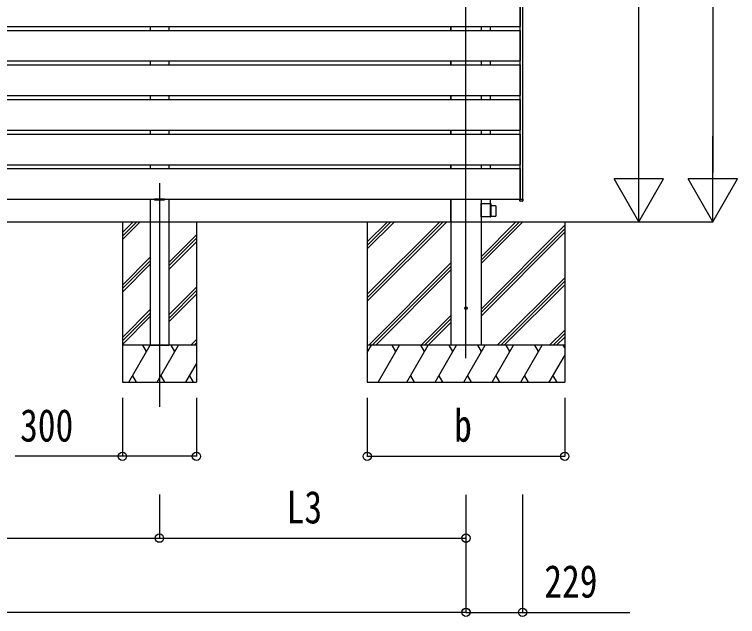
# Model space of a CAD drawing. Units: millimetres, scale not verified. Extents: x -16820 to 16820, y -11880 to 11880.
# Drawn here: x 223 to 3152, y -6559 to -4121 of the extents above; entities that cross this region are included whole.
import ezdxf
from ezdxf.enums import TextEntityAlignment as Align

# ---------------------------------------------------------------- set-up
doc = ezdxf.new("R2010")
doc.units = ezdxf.units.MM
doc.header["$LTSCALE"] = 60
for name, color, linetype in [('0-3_YKK_12', 2, 'Continuous'), ('0-4_YKK_A1', 4, 'Continuous'), ('0-5_YKK_D', 6, 'Continuous')]:
    doc.layers.add(name, color=color, linetype=linetype)
doc.styles.add('ＭＳ ゴシック', font='')
doc.styles.get('ＭＳ ゴシック').set_extended_font_data('MS Gothic')

msp = doc.modelspace()

# ---------------------------------------------------------------- linework, layer by layer
at = {"layer": '0-3_YKK_12'}
for p, q in [((2051.52, -5512.49), (2051.52, -2720.99)), ((809.72, -4803.99), (809.72, -5709.99))]:
    msp.add_line(p, q, dxfattribs=at)
at = {"layer": '0-4_YKK_A1'}
for p, q in [((2271.53, -4868.99), (2271.53, -2784.99)), ((2281.53, -4868.99), (2281.53, -2784.99)), ((2271.03, -4044.99), (2271.03, -4168.99)), ((772.22, -4168.99), (772.22, -4184.99)), ((847.22, -4168.99), (847.22, -4184.99)), ((1989.02, -4168.99), (1989.02, -4184.99)), ((1990.22, -4168.99), (1990.22, -4184.99)), ((1990.62, -4168.99), (1990.62, -4184.99)), ((2112.42, -4168.99), (2112.42, -4184.99)), ((2112.82, -4168.99), (2112.82, -4184.99)), ((2149.02, -4168.99), (2149.02, -4184.99)), ((2149.02, -4184.99), (2271.03, -4184.99)), ((2271.03, -4184.99), (2271.03, -4308.99)), ((772.22, -4308.99), (772.22, -4324.99)), ((847.22, -4308.99), (847.22, -4324.99)), ((1989.02, -4308.99), (1989.02, -4324.99)), ((1990.22, -4308.99), (1990.22, -4324.99)), ((1990.62, -4308.99), (1990.62, -4324.99)), ((2112.42, -4308.99), (2112.42, -4324.99)), ((2112.82, -4308.99), (2112.82, -4324.99)), ((2149.02, -4308.99), (2149.02, -4324.99)), ((2149.02, -4324.99), (2271.03, -4324.99)), ((2271.03, -4324.99), (2271.03, -4448.99)), ((772.22, -4448.99), (772.22, -4464.99)), ((847.22, -4448.99), (847.22, -4464.99)), ((1989.02, -4448.99), (1989.02, -4464.99)), ((1990.22, -4448.99), (1990.22, -4464.99)), ((1990.62, -4448.99), (1990.62, -4464.99)), ((2112.42, -4448.99), (2112.42, -4464.99)), ((2112.82, -4448.99), (2112.82, -4464.99)), ((2149.02, -4448.99), (2149.02, -4464.99)), ((2149.02, -4464.99), (2271.03, -4464.99)), ((2271.03, -4464.99), (2271.03, -4588.99)), ((772.22, -4588.99), (772.22, -4604.99)), ((847.22, -4588.99), (847.22, -4604.99)), ((1989.02, -4588.99), (1989.02, -4604.99)), ((1990.22, -4588.99), (1990.22, -4604.99)), ((1990.62, -4588.99), (1990.62, -4604.99)), ((2112.42, -4588.99), (2112.42, -4604.99)), ((2112.82, -4588.99), (2112.82, -4604.99)), ((2149.02, -4588.99), (2149.02, -4604.99)), ((2149.02, -4604.99), (2271.03, -4604.99)), ((2271.03, -4604.99), (2271.03, -4728.99)), ((772.22, -4728.99), (772.22, -4744.99)), ((847.22, -4728.99), (847.22, -4744.99)), ((1989.02, -4728.99), (1989.02, -4744.99)), ((1990.22, -4728.99), (1990.22, -4744.99)), ((1990.62, -4728.99), (1990.62, -4744.99)), ((2112.42, -4728.99), (2112.42, -4744.99)), ((2112.82, -4728.99), (2112.82, -4744.99)), ((2149.02, -4728.99), (2149.02, -4744.99)), ((2149.02, -4744.99), (2271.03, -4744.99)), ((2271.03, -4744.99), (2271.03, -4868.99)), ((772.22, -4868.99), (772.22, -4959.99)), ((830.22, -4868.99), (789.22, -4868.99)), ((830.22, -4868.99), (830.22, -4870.99)), ((847.22, -4868.99), (847.22, -4959.99)), ((1989.02, -4868.99), (1989.02, -4959.99)), ((1990.22, -4868.99), (1990.22, -4959.99)), ((1990.62, -4868.99), (1990.62, -5459.99)), ((2112.42, -4868.99), (2112.42, -5459.99)), ((2112.42, -4885.49), (2112.82, -4885.49)), ((2112.82, -4868.99), (2112.82, -4885.49)), ((2112.82, -4885.49), (2113.12, -4885.49)), ((2113.69, -4885.49), (2113.12, -4885.49)), ((2113.12, -4916.69), (2113.39, -4885.78)), ((2113.69, -4885.49), (2113.89, -4885.49)), ((2149.02, -4868.99), (2149.02, -4885.49)), ((2149.32, -4885.79), (2149.32, -4916.69)), ((2150.62, -4885.49), (2151.05, -4885.49)), ((2151.05, -4885.49), (2151.25, -4885.49)), ((2151.55, -4885.78), (2151.82, -4916.69)), ((2240.22, -4868.99), (2268.22, -4868.99)), ((2241.53, -4868.99), (2281.53, -4868.99)), ((2268.22, -4868.99), (2269.22, -4868.99)), ((2280.53, -4876.49), (2270.62, -4876.49)), ((2280.53, -4868.99), (2281.53, -4868.99)), ((2281.53, -4868.99), (2281.53, -4875.49)), ((2113.32, -4939.69), (2113.12, -4916.69)), ((2149.32, -4916.69), (2149.32, -4939.69)), ((2151.82, -4916.69), (2151.62, -4939.69)), ((2171.52, -4895.68), (2151.93, -4895.34)), ((2171.82, -4895.98), (2171.82, -4937.39)), ((2113.82, -4939.99), (2113.62, -4939.99)), ((2149.02, -4939.99), (2113.82, -4939.99)), ((2150.62, -4939.99), (2149.02, -4939.99)), ((2151.12, -4939.99), (2150.62, -4939.99)), ((2151.32, -4939.99), (2151.12, -4939.99)), ((2151.93, -4938.03), (2171.52, -4937.69)), ((-2711.77, -4959.99), (2786.64, -4959.99)), ((659.72, -4959.99), (659.72, -5609.99)), ((659.72, -5004.17), (703.9, -4959.99)), ((659.72, -5018.31), (718.04, -4959.99)), ((659.72, -5032.45), (732.18, -4959.99)), ((847.22, -4959.99), (847.22, -5459.99)), ((959.72, -4959.99), (959.72, -5609.99)), ((1651.52, -4959.99), (1651.52, -5609.99)), ((1651.52, -5253.96), (1945.5, -4959.99)), ((1651.52, -5268.11), (1959.64, -4959.99)), ((1651.52, -5282.25), (1973.78, -4959.99)), ((1651.52, -5041.83), (1733.36, -4959.99)), ((1651.52, -5055.97), (1747.51, -4959.99)), ((1651.52, -5070.12), (1761.65, -4959.99)), ((1989.02, -4959.99), (1989.32, -4959.99)), ((1989.32, -4959.99), (1989.92, -4959.99)), ((2112.42, -5129.72), (2282.15, -4959.99)), ((2112.42, -5115.57), (2268.01, -4959.99)), ((2112.42, -5101.43), (2253.87, -4959.99)), ((2112.42, -5313.56), (2451.52, -4974.47)), ((2451.52, -4959.99), (2451.52, -5609.99)), ((2112.42, -5327.7), (2451.52, -4988.61)), ((2112.42, -5341.85), (2451.52, -5002.75)), ((847.22, -5125.03), (959.72, -5012.53)), ((847.22, -5139.17), (959.72, -5026.67)), ((847.22, -5153.32), (959.72, -5040.82)), ((659.72, -5216.3), (772.22, -5103.8)), ((659.72, -5230.44), (772.22, -5117.94)), ((659.72, -5244.58), (772.22, -5132.08)), ((1657.63, -5459.99), (1990.62, -5127)), ((1671.77, -5459.99), (1990.62, -5141.14)), ((1685.91, -5459.99), (1990.62, -5155.28)), ((2178.13, -5459.99), (2451.52, -5186.6)), ((2192.27, -5459.99), (2451.52, -5200.74)), ((847.22, -5337.16), (959.72, -5224.66)), ((847.22, -5351.3), (959.72, -5238.81)), ((2206.41, -5459.99), (2451.52, -5214.88)), ((847.22, -5365.45), (959.72, -5252.95)), ((659.72, -5428.43), (772.22, -5315.93)), ((659.72, -5442.57), (772.22, -5330.07)), ((659.72, -5456.71), (772.22, -5344.21)), ((1869.76, -5459.99), (1990.62, -5339.13)), ((1883.9, -5459.99), (1990.62, -5353.27)), ((1898.04, -5459.99), (1990.62, -5367.41)), ((2390.26, -5459.99), (2451.52, -5398.73)), ((2404.4, -5459.99), (2451.52, -5412.87)), ((936.53, -5459.99), (959.72, -5436.79)), ((2418.54, -5459.99), (2451.52, -5427.01)), ((959.72, -5459.99), (659.72, -5459.99)), ((685.4, -5609.99), (772.01, -5459.99)), ((757.01, -5485.97), (742, -5459.99)), ((800.87, -5609.99), (887.48, -5459.99)), ((872.48, -5485.97), (857.47, -5459.98)), ((950.67, -5459.99), (959.72, -5450.94)), ((2451.52, -5459.99), (1651.52, -5459.99)), ((1651.52, -5488.93), (1668.23, -5459.99)), ((1696.06, -5609.99), (1782.67, -5459.99)), ((1767.66, -5485.97), (1752.66, -5459.99)), ((1811.53, -5609.99), (1898.14, -5459.99)), ((1883.14, -5485.97), (1868.13, -5459.99)), ((1927, -5609.99), (2013.61, -5459.99)), ((1998.61, -5485.97), (1983.6, -5459.99)), ((2042.47, -5609.99), (2129.08, -5459.99)), ((2114.08, -5485.97), (2099.07, -5459.98)), ((2157.94, -5609.99), (2244.55, -5459.99)), ((2229.55, -5485.97), (2214.55, -5459.99)), ((2273.41, -5609.99), (2360.02, -5459.99)), ((2345.02, -5485.97), (2330.02, -5459.99)), ((2451.52, -5470.43), (2445.49, -5459.99)), ((1653.23, -5485.97), (1651.52, -5483.01)), ((2388.88, -5609.99), (2451.52, -5501.5)), ((916.34, -5609.99), (959.72, -5534.86)), ((700.4, -5584), (715.4, -5609.99)), ((815.87, -5584.01), (830.87, -5609.99)), ((931.34, -5584.01), (946.34, -5609.99)), ((1826.53, -5584.01), (1841.53, -5609.99)), ((1942, -5584.01), (1957, -5609.99)), ((2057.47, -5584.01), (2072.47, -5609.99)), ((2172.94, -5584.01), (2187.94, -5609.99)), ((2288.41, -5584.01), (2303.41, -5609.99)), ((2403.88, -5584.01), (2418.88, -5609.99)), ((659.72, -5609.99), (959.72, -5609.99)), ((1651.52, -5609.99), (2451.52, -5609.99))]:
    msp.add_line(p, q, dxfattribs=at)
for points in [[(-2717.97, -4184.99), (-1736.78, -4184.99), (2149.02, -4184.99)], [(-1736.78, -4168.99), (2149.02, -4168.99), (2271.03, -4168.99)], [(-2717.97, -4324.99), (-1736.78, -4324.99), (2149.02, -4324.99)], [(-1736.78, -4308.99), (2149.02, -4308.99), (2271.03, -4308.99)], [(-1736.78, -4448.99), (2149.02, -4448.99), (2271.03, -4448.99)], [(-2717.97, -4464.99), (-1736.78, -4464.99), (2149.02, -4464.99)], [(-1736.78, -4588.99), (2149.02, -4588.99), (2271.03, -4588.99)], [(-2717.97, -4604.99), (-1736.78, -4604.99), (2149.02, -4604.99)], [(-1736.78, -4728.99), (2149.02, -4728.99), (2271.03, -4728.99)], [(-2717.97, -4744.99), (-1736.78, -4744.99), (2149.02, -4744.99)], [(-1736.78, -4868.99), (2149.02, -4868.99), (2271.03, -4868.99)], [(789.22, -4868.99), (789.22, -4870.99), (830.22, -4870.99)], [(2113.89, -4885.49), (2149.02, -4885.49), (2150.62, -4885.49)], [(2150.32, -4939.69), (2150.32, -4916.69), (2150.32, -4885.79)], [(2269.62, -4875.55), (2269.22, -4868.99), (2270.22, -4868.99), (2280.53, -4868.99)], [(772.22, -4959.99), (772.22, -5459.99), (847.22, -5459.99)], [(1989.92, -4959.99), (1990.22, -4959.99), (1990.52, -4959.99), (1990.62, -4959.99)]]:
    msp.add_lwpolyline(points, dxfattribs=at)
msp.add_circle((2051.52, -5309.99), 5, dxfattribs=at)
for centre, radius, start, end in [((2113.69, -4885.79), 0.3, 90, 179.5), ((2149.02, -4885.79), 0.3, 0, 90), ((2150.62, -4885.79), 0.3, 90, 180), ((2151.25, -4885.79), 0.3, 0.5, 90), ((2270.62, -4875.49), 1, 183.5, 270), ((2280.53, -4875.49), 1, 270, 0), ((2151.93, -4895.04), 0.3, 180.5, 271.40297), ((2171.52, -4895.98), 0.3, 0, 89), ((2113.62, -4939.69), 0.3, 180.5, 270), ((2149.02, -4939.69), 0.3, 270, 0), ((2150.62, -4939.69), 0.3, 180, 270), ((2151.32, -4939.69), 0.3, 270, 359.5), ((2151.93, -4938.33), 0.3, 90.71637, 179.5), ((2171.52, -4937.39), 0.3, 271, 0)]:
    msp.add_arc(centre, radius, start, end, dxfattribs=at)
at = {"layer": '0-5_YKK_D'}
for p, q in [((3051.52, -2763.72), (3051.52, -4759.99)), ((2751.52, -4759.99), (2751.52, -2959.99)), ((2751.52, -4959.99), (2751.52, -4613.58)), ((3051.52, -4959.99), (3051.52, -4613.58)), ((2751.52, -4959.99), (2651.52, -4786.78)), ((2851.52, -4786.78), (2651.52, -4786.78)), ((2751.52, -4959.99), (2851.52, -4786.78)), ((3051.52, -4959.99), (2951.52, -4786.78)), ((3151.52, -4786.78), (2951.52, -4786.78)), ((3051.52, -4959.99), (3151.52, -4786.78)), ((2331.85, -4959.99), (2752.52, -4959.99)), ((2331.85, -4959.99), (3052.52, -4959.99)), ((659.72, -5672.88), (659.72, -5910.99)), ((959.72, -5672.88), (959.72, -5910.99)), ((1651.52, -5672.88), (1651.52, -5910.99)), ((2451.52, -5672.88), (2451.52, -5910.99)), ((1651.52, -5909.99), (2451.52, -5909.99)), ((809.72, -6065.2), (809.72, -6242.31)), ((809.72, -6065.2), (809.72, -6242.31)), ((2051.52, -6066.2), (2051.52, -6542.31)), ((2051.52, -6066.2), (2051.52, -6542.81)), ((2051.52, -6066.2), (2051.52, -6242.31)), ((2280.77, -6065.2), (2280.77, -6542.81)), ((-432.28, -6241.31), (809.72, -6241.31)), ((809.72, -6241.31), (2051.52, -6241.31)), ((-1674.28, -6541.31), (2051.52, -6541.31))]:
    msp.add_line(p, q, dxfattribs=at)
for points in [[(959.72, -5909.99), (659.72, -5909.99), (225.32, -5909.99)], [(2051.52, -6541.81), (2280.77, -6541.81), (2715.17, -6541.81)]]:
    msp.add_lwpolyline(points, dxfattribs=at)
for centre in [(659.72, -5909.99), (959.72, -5909.99), (1651.52, -5909.99), (2451.52, -5909.99), (809.72, -6241.31), (809.72, -6241.31), (2051.52, -6241.31), (2051.52, -6541.31), (2051.52, -6541.81), (2280.77, -6541.81)]:
    msp.add_circle(centre, 17, dxfattribs=at)

# ---------------------------------------------------------------- texts
at = {"layer": '0-5_YKK_D', "style": 'ＭＳ ゴシック', "width": 0.8}
for s, p in [('300', (245.32, -5889.99)), ('b', (2003.52, -5889.99)), ('L3', (1325.02, -6221.31)), ('229', (2368.77, -6521.81))]:
    msp.add_text(s, height=132, dxfattribs=at).set_placement(p, align=Align.BOTTOM_LEFT)

doc.saveas('drawing.dxf')
